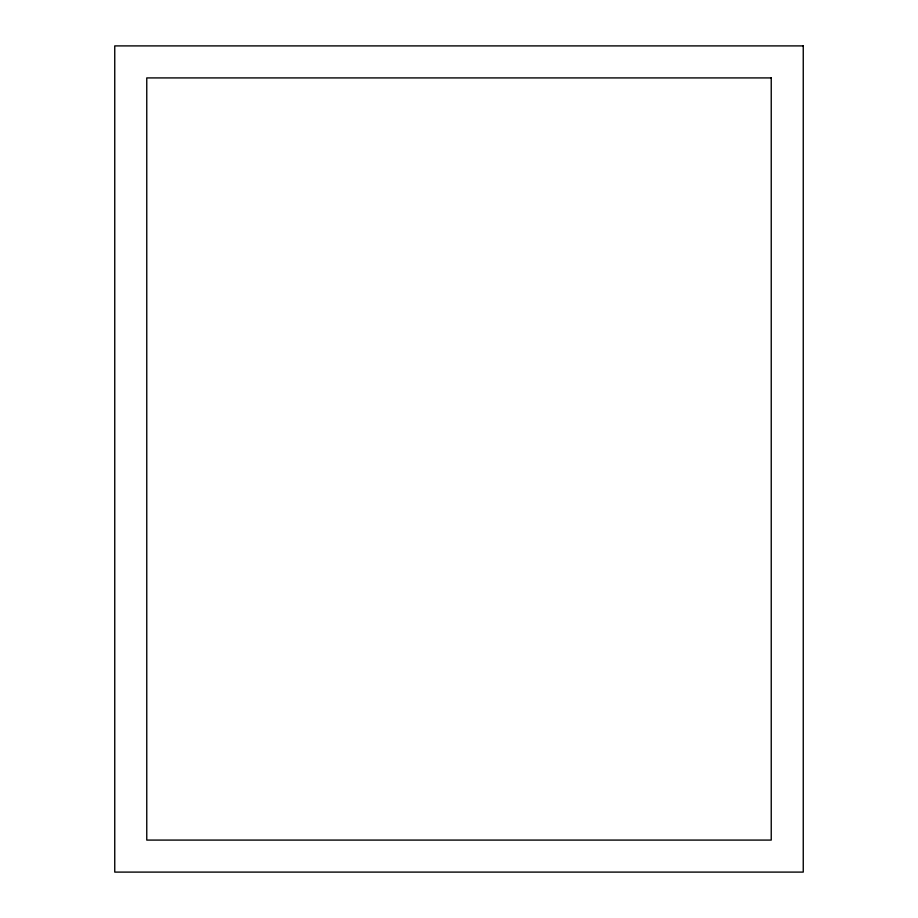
<?xml version="1.0" encoding="UTF-8"?>
<svg xmlns="http://www.w3.org/2000/svg" width="918" height="918" viewBox="0 0 918 918"><rect width="100%" height="100%" fill="white"/><g stroke="black" fill="none" stroke-linecap="round" stroke-linejoin="round"><path stroke-width="1.38" d="M803.25 45.9L114.75 45.9L114.75 872.1L803.25 872.1L803.25 45.9M771.235 77.915L146.765 77.915L146.765 840.085L771.235 840.085L771.235 77.915"/></g></svg>
